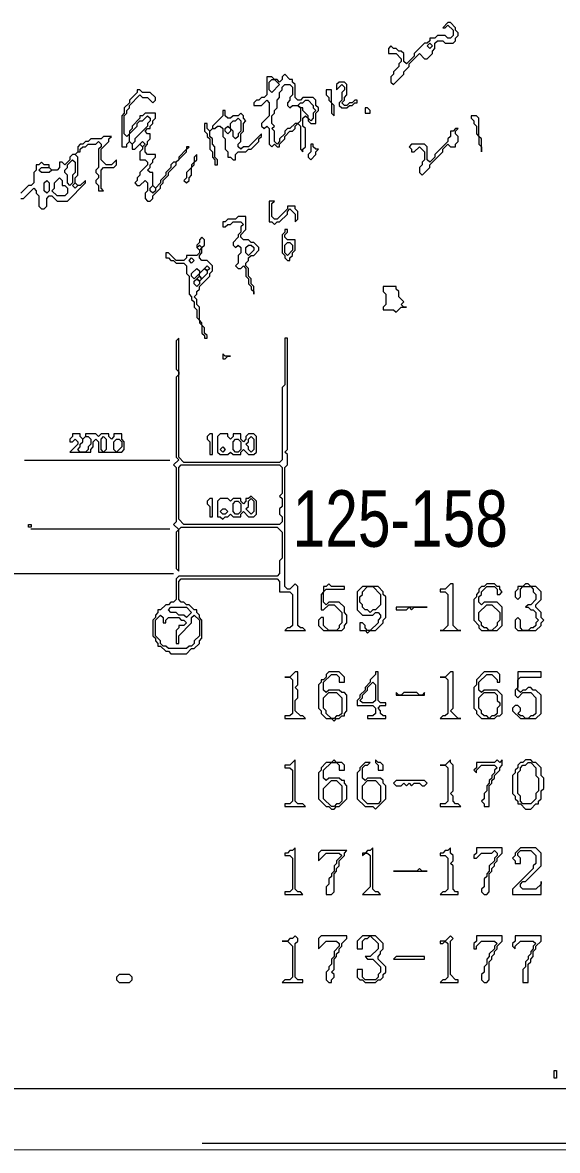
# Model space of a CAD drawing. Extents: x 10 to 1972, y 10 to 1392.
# Drawn here: x 1368.7 to 1575.3, y 14.1 to 450 of the extents above; entities that cross this region are included whole.
import ezdxf

# ---------------------------------------------------------------- set-up
doc = ezdxf.new("R2010")
doc.units = 0
for name, color, linetype, lineweight in [('OCR_TEXT', 6, 'Continuous', 0), ('TEXT_FALLBACK_OUTLINE', 2, 'Continuous', 0), ('TRACE_CURVE', 6, 'Continuous', 0), ('TRACE_STRAIGHT', 5, 'Continuous', 0), ('TRACE_TEXT_SYMBOL', 6, 'Continuous', 0)]:
    doc.layers.add(name, color=color, linetype=linetype, lineweight=lineweight)
doc.styles.add('wqy-unicode', font='wqy-unicode.lff')

msp = doc.modelspace()

# ---------------------------------------------------------------- linework, layer by layer
at = {"layer": 'TEXT_FALLBACK_OUTLINE', "color": 2}
for points in [[(1533, 450), (1531, 448), (1532, 448), (1533, 449), (1535, 447), (1535, 445), (1534, 444), (1533, 444), (1532, 445), (1529, 445), (1528, 444), (1526, 444), (1526, 443), (1525, 442), (1524, 442), (1520, 438), (1520, 437), (1517, 434), (1516, 435), (1516, 438), (1515, 439), (1514, 439), (1513, 440), (1512, 440), (1511, 441), (1510, 440), (1510, 438), (1513, 438), (1515, 436), (1515, 435), (1514, 434), (1514, 433), (1512, 431), (1512, 430), (1511, 429), (1511, 427), (1512, 426), (1516, 430), (1516, 431), (1518, 433), (1518, 434), (1522, 438), (1524, 436), (1525, 436), (1527, 438), (1527, 439), (1528, 440), (1528, 442), (1529, 443), (1531, 443), (1532, 442), (1535, 442), (1536, 443), (1536, 444), (1537, 445), (1537, 446), (1536, 447), (1536, 448), (1534, 450)], [(1525, 441), (1526, 442), (1527, 441), (1526, 440)], [(1470, 430), (1469, 429), (1469, 428), (1468, 427), (1467, 428), (1466, 428), (1465, 429), (1463, 429), (1463, 422), (1462, 421), (1461, 421), (1460, 420), (1459, 420), (1458, 419), (1458, 418), (1461, 418), (1463, 420), (1464, 419), (1464, 414), (1461, 411), (1461, 410), (1462, 409), (1463, 410), (1464, 409), (1464, 403), (1465, 402), (1466, 403), (1467, 402), (1468, 402), (1468, 403), (1470, 405), (1470, 406), (1472, 408), (1473, 408), (1474, 409), (1474, 410), (1475, 411), (1476, 410), (1476, 401), (1477, 400), (1477, 401), (1478, 402), (1478, 409), (1477, 410), (1477, 413), (1478, 414), (1479, 413), (1479, 412), (1480, 411), (1482, 411), (1482, 415), (1483, 416), (1483, 417), (1482, 418), (1482, 420), (1481, 421), (1477, 421), (1476, 420), (1475, 420), (1474, 421), (1474, 426), (1473, 427), (1473, 428), (1472, 428)], [(1464, 427), (1465, 428), (1466, 428), (1468, 426), (1465, 423), (1464, 424)], [(1469, 425), (1470, 426), (1472, 426), (1473, 425), (1473, 422), (1472, 421), (1472, 420), (1471, 419), (1471, 418), (1472, 417), (1473, 418), (1475, 418), (1476, 417), (1476, 412), (1475, 411), (1474, 411), (1472, 409), (1471, 409), (1470, 408), (1470, 407), (1468, 405), (1468, 404), (1467, 403), (1466, 404), (1466, 408), (1465, 409), (1466, 410), (1465, 411), (1465, 414), (1466, 415), (1466, 416), (1467, 417), (1467, 420), (1468, 421), (1468, 423), (1469, 424)], [(1486, 424), (1486, 422), (1487, 421), (1487, 420), (1488, 419), (1488, 415), (1489, 414), (1489, 418), (1488, 419), (1488, 424)], [(1491, 427), (1490, 426), (1490, 424), (1492, 426), (1493, 425), (1493, 424), (1492, 423), (1492, 420), (1491, 419), (1491, 418), (1492, 417), (1494, 417), (1495, 418), (1496, 418), (1497, 419), (1498, 419), (1498, 420), (1497, 420), (1496, 419), (1495, 419), (1494, 418), (1493, 418), (1492, 419), (1493, 420), (1493, 421), (1494, 422), (1494, 426), (1493, 427)], [(1477, 419), (1478, 420), (1479, 420), (1481, 418), (1481, 417), (1482, 416), (1481, 415), (1481, 413), (1480, 412), (1479, 413), (1479, 414), (1477, 416), (1477, 417), (1476, 417), (1475, 418), (1476, 419)], [(1501, 417), (1501, 415), (1503, 415), (1503, 416), (1502, 417)], [(1417, 414), (1418, 413), (1418, 412), (1417, 411), (1417, 410), (1412, 405), (1412, 404), (1411, 403), (1410, 404), (1410, 407), (1413, 410), (1413, 411), (1414, 412), (1415, 412)], [(1447, 409), (1448, 410), (1449, 409), (1449, 408), (1448, 407), (1447, 408)], [(1451, 412), (1452, 413), (1453, 412), (1453, 408), (1452, 407), (1452, 406), (1451, 405), (1450, 406), (1450, 408), (1449, 409), (1449, 411), (1450, 412)], [(1542, 414), (1542, 413), (1543, 412), (1543, 411), (1544, 410), (1544, 407), (1545, 406), (1545, 403), (1546, 402), (1546, 400), (1546, 405), (1545, 406), (1545, 413), (1544, 414)], [(1536, 409), (1535, 408), (1534, 408), (1534, 406), (1533, 405), (1533, 404), (1528, 399), (1528, 398), (1526, 396), (1525, 397), (1525, 402), (1524, 403), (1519, 403), (1518, 402), (1519, 401), (1519, 400), (1520, 400), (1522, 402), (1524, 400), (1524, 397), (1523, 396), (1523, 395), (1522, 394), (1522, 392), (1523, 391), (1526, 394), (1526, 395), (1531, 400), (1531, 401), (1533, 403), (1534, 402), (1536, 402), (1536, 403), (1537, 404), (1537, 406), (1536, 407), (1536, 408), (1537, 409)], [(1414, 403), (1415, 404), (1416, 403), (1415, 402)], [(1480, 403), (1480, 400), (1479, 399), (1479, 398), (1480, 397), (1482, 399), (1482, 400), (1483, 401), (1482, 401), (1481, 402), (1481, 403)], [(1388, 397), (1389, 396), (1389, 392), (1388, 391), (1388, 388), (1387, 387), (1386, 388), (1386, 391), (1385, 392), (1385, 393), (1386, 394), (1386, 395)], [(1436, 399), (1435, 398), (1435, 396), (1434, 395), (1434, 394), (1432, 392), (1432, 390), (1431, 389), (1432, 388), (1433, 389), (1433, 390), (1434, 391), (1434, 394), (1435, 395), (1435, 396), (1436, 397)], [(1375, 393), (1376, 394), (1379, 394), (1380, 393), (1379, 392), (1376, 392)], [(1377, 388), (1378, 389), (1379, 388), (1379, 385), (1378, 384), (1377, 385)], [(1383, 390), (1384, 389), (1384, 387), (1385, 387), (1386, 386), (1386, 384), (1385, 383), (1382, 383), (1380, 385), (1381, 386), (1381, 388)], [(1388, 387), (1389, 388), (1390, 387), (1389, 386)], [(1418, 386), (1419, 387), (1420, 386), (1420, 385), (1419, 384), (1418, 385)], [(1464, 381), (1464, 373), (1465, 373), (1466, 372), (1467, 373), (1468, 373), (1471, 376), (1471, 377), (1472, 378), (1474, 376), (1474, 373), (1475, 374), (1475, 377), (1474, 378), (1474, 379), (1471, 379), (1471, 378), (1467, 374), (1466, 374), (1465, 375), (1465, 380), (1466, 381)], [(1452, 375), (1451, 374), (1448, 374), (1447, 373), (1446, 373), (1446, 371), (1447, 371), (1448, 372), (1449, 372), (1450, 373), (1453, 373), (1454, 372), (1453, 371), (1453, 369), (1452, 368), (1452, 367), (1450, 365), (1450, 364), (1451, 363), (1452, 364), (1453, 363), (1453, 361), (1452, 360), (1452, 357), (1451, 356), (1452, 355), (1453, 355), (1454, 356), (1455, 355), (1455, 352), (1456, 351), (1456, 349), (1457, 348), (1457, 347), (1458, 346), (1458, 345), (1458, 348), (1457, 349), (1457, 351), (1456, 352), (1456, 355), (1455, 356), (1455, 357), (1456, 358), (1456, 359), (1457, 360), (1458, 360), (1460, 362), (1460, 363), (1458, 365), (1457, 365), (1456, 366), (1454, 366), (1453, 367), (1453, 368), (1455, 370), (1455, 375)], [(1438, 367), (1437, 366), (1437, 365), (1436, 364), (1436, 363), (1437, 362), (1437, 361), (1436, 360), (1432, 360), (1432, 359), (1431, 358), (1428, 358), (1425, 361), (1424, 361), (1424, 359), (1425, 359), (1426, 358), (1427, 358), (1428, 357), (1431, 357), (1432, 356), (1432, 353), (1433, 352), (1433, 345), (1434, 344), (1434, 343), (1435, 342), (1435, 340), (1436, 339), (1436, 336), (1437, 335), (1437, 334), (1438, 333), (1438, 330), (1439, 329), (1439, 328), (1440, 328), (1440, 329), (1439, 330), (1439, 332), (1438, 333), (1438, 334), (1437, 335), (1437, 340), (1436, 341), (1436, 343), (1435, 344), (1436, 345), (1436, 346), (1437, 347), (1437, 348), (1441, 352), (1441, 353), (1442, 354), (1442, 356), (1440, 358), (1438, 358), (1437, 359), (1437, 360), (1438, 361), (1438, 363), (1439, 364), (1439, 366)], [(1470, 370), (1470, 369), (1469, 368), (1469, 361), (1470, 360), (1470, 359), (1471, 358), (1472, 358), (1472, 359), (1473, 360), (1473, 361), (1474, 362), (1474, 366), (1471, 366), (1470, 367), (1470, 368), (1471, 369), (1471, 370)], [(1436, 363), (1437, 364), (1438, 363), (1437, 362)], [(1455, 363), (1456, 364), (1457, 364), (1458, 363), (1458, 362), (1456, 360), (1455, 361)], [(1470, 364), (1471, 365), (1472, 365), (1473, 364), (1473, 362), (1471, 360), (1470, 361)], [(1433, 358), (1434, 359), (1435, 358), (1434, 357)], [(1436, 355), (1437, 354), (1437, 353), (1435, 351), (1434, 352), (1434, 353)], [(1439, 355), (1440, 354), (1440, 353), (1438, 351), (1437, 352), (1437, 353)], [(1439, 355), (1440, 356), (1441, 355), (1440, 354)], [(1435, 350), (1436, 351), (1437, 350), (1437, 349), (1436, 348), (1435, 349)], [(1436, 351), (1437, 352), (1438, 351), (1437, 350)], [(1508, 348), (1508, 346), (1509, 345), (1509, 341), (1508, 340), (1508, 339), (1512, 339), (1513, 338), (1515, 340), (1517, 340), (1516, 340), (1515, 341), (1516, 342), (1514, 344), (1514, 346), (1513, 347), (1513, 348)], [(1388, 291), (1388, 290), (1387, 289), (1387, 288), (1388, 288), (1389, 289), (1390, 288), (1390, 287), (1387, 284), (1395, 284), (1395, 285), (1396, 286), (1396, 288), (1397, 289), (1398, 288), (1398, 284), (1407, 284), (1408, 285), (1408, 288), (1407, 289), (1407, 291), (1404, 291), (1404, 290), (1403, 289), (1402, 290), (1402, 291), (1399, 291), (1398, 290), (1397, 291), (1393, 291), (1393, 290), (1392, 289), (1391, 290), (1391, 291)], [(1392, 289), (1393, 290), (1394, 290), (1395, 289), (1395, 287), (1394, 286), (1394, 285), (1393, 284), (1391, 284), (1390, 285), (1391, 286), (1391, 287), (1392, 288)], [(1399, 289), (1400, 290), (1401, 289), (1401, 285), (1400, 284), (1399, 285)], [(1404, 288), (1405, 289), (1406, 289), (1407, 288), (1407, 286), (1405, 284), (1404, 285)], [(1441, 291), (1440, 290), (1440, 289), (1441, 288), (1441, 283), (1442, 283), (1442, 291)], [(1445, 291), (1444, 290), (1444, 284), (1445, 283), (1448, 283), (1449, 284), (1450, 283), (1453, 283), (1453, 284), (1454, 285), (1456, 283), (1458, 283), (1459, 284), (1459, 290), (1458, 291), (1456, 291), (1455, 290), (1455, 289), (1454, 288), (1453, 289), (1453, 291), (1450, 291), (1450, 290), (1449, 289), (1448, 290), (1448, 291)], [(1450, 288), (1451, 289), (1452, 289), (1453, 288), (1453, 285), (1452, 284), (1451, 284), (1450, 285)], [(1456, 289), (1457, 290), (1458, 289), (1458, 285), (1457, 284), (1456, 285), (1456, 286), (1455, 287), (1456, 288)], [(1445, 285), (1446, 286), (1447, 285), (1446, 284)], [(1441, 266), (1440, 265), (1440, 264), (1441, 263), (1441, 259), (1442, 259), (1442, 266)], [(1457, 267), (1456, 266), (1455, 266), (1455, 265), (1454, 264), (1453, 265), (1453, 266), (1450, 266), (1449, 265), (1448, 266), (1445, 266), (1444, 265), (1444, 259), (1445, 259), (1446, 258), (1447, 259), (1448, 259), (1449, 260), (1450, 259), (1453, 259), (1453, 260), (1454, 261), (1456, 259), (1458, 259), (1459, 260), (1459, 265)], [(1456, 265), (1457, 266), (1458, 265), (1458, 261), (1457, 260), (1455, 262), (1456, 263)], [(1445, 261), (1446, 262), (1447, 262), (1448, 261), (1447, 260), (1446, 260)], [(1450, 264), (1451, 265), (1452, 265), (1453, 264), (1453, 261), (1452, 260), (1451, 260), (1450, 261)], [(1371, 256), (1372, 256), (1372, 255), (1371, 255)], [(1487, 233), (1486, 232), (1485, 232), (1485, 230), (1484, 229), (1484, 223), (1485, 223), (1487, 225), (1489, 225), (1492, 222), (1492, 218), (1491, 217), (1491, 216), (1490, 215), (1487, 215), (1485, 217), (1485, 220), (1484, 220), (1483, 219), (1483, 217), (1485, 215), (1492, 215), (1493, 216), (1493, 217), (1494, 218), (1494, 221), (1493, 222), (1493, 224), (1491, 226), (1487, 226), (1486, 225), (1485, 226), (1485, 230), (1486, 231), (1493, 231), (1493, 232), (1488, 232)], [(1500, 232), (1498, 230), (1498, 223), (1500, 221), (1504, 221), (1505, 222), (1506, 222), (1507, 221), (1507, 220), (1506, 219), (1506, 218), (1503, 215), (1502, 215), (1501, 216), (1501, 217), (1500, 218), (1499, 218), (1499, 215), (1501, 215), (1502, 214), (1503, 215), (1505, 215), (1508, 218), (1508, 219), (1509, 220), (1509, 228), (1508, 229), (1508, 230), (1506, 232)], [(1502, 232), (1504, 232), (1507, 229), (1507, 225), (1505, 223), (1504, 223), (1503, 222), (1502, 223), (1501, 223), (1500, 224), (1500, 225), (1499, 226), (1499, 228), (1500, 229), (1500, 230)], [(1534, 233), (1532, 231), (1530, 231), (1530, 230), (1532, 230), (1533, 229), (1533, 217), (1531, 215), (1530, 215), (1538, 215), (1537, 215), (1535, 217), (1535, 233)], [(1548, 233), (1547, 232), (1546, 232), (1545, 231), (1545, 230), (1544, 229), (1544, 228), (1543, 227), (1543, 219), (1545, 217), (1545, 216), (1546, 215), (1552, 215), (1554, 217), (1554, 224), (1552, 226), (1547, 226), (1546, 225), (1545, 226), (1545, 228), (1546, 229), (1546, 230), (1548, 232), (1551, 232), (1552, 231), (1552, 229), (1553, 229), (1554, 230), (1553, 231), (1553, 232), (1552, 232), (1551, 233)], [(1563, 233), (1562, 232), (1560, 232), (1560, 231), (1559, 230), (1559, 228), (1560, 227), (1561, 228), (1561, 231), (1562, 232), (1565, 232), (1566, 231), (1566, 230), (1567, 229), (1567, 227), (1565, 225), (1564, 225), (1563, 224), (1564, 224), (1565, 223), (1566, 223), (1567, 222), (1567, 220), (1568, 219), (1567, 218), (1567, 217), (1566, 216), (1565, 216), (1564, 215), (1562, 215), (1561, 216), (1561, 219), (1560, 220), (1559, 219), (1559, 216), (1560, 215), (1567, 215), (1569, 217), (1569, 218), (1570, 219), (1569, 220), (1569, 222), (1567, 224), (1567, 225), (1569, 227), (1569, 230), (1567, 232), (1565, 232), (1564, 233)], [(1513, 224), (1513, 223), (1517, 223), (1518, 224), (1519, 223), (1520, 224), (1525, 224)], [(1548, 225), (1550, 225), (1553, 222), (1553, 219), (1552, 218), (1552, 217), (1550, 215), (1549, 215), (1548, 216), (1547, 216), (1546, 217), (1546, 218), (1545, 219), (1545, 222)], [(1474, 199), (1472, 197), (1470, 197), (1472, 197), (1473, 196), (1473, 183), (1472, 182), (1470, 182), (1470, 181), (1478, 181), (1477, 182), (1476, 182), (1474, 184), (1474, 188), (1475, 189), (1475, 192), (1474, 193), (1475, 194), (1475, 199)], [(1487, 199), (1486, 198), (1486, 197), (1485, 196), (1484, 196), (1484, 195), (1483, 194), (1483, 185), (1484, 184), (1484, 183), (1486, 181), (1488, 181), (1489, 180), (1490, 181), (1491, 181), (1492, 182), (1493, 182), (1493, 183), (1494, 184), (1494, 190), (1493, 191), (1492, 191), (1491, 192), (1487, 192), (1486, 191), (1485, 192), (1485, 195), (1488, 198), (1490, 198), (1491, 197), (1491, 195), (1493, 195), (1493, 197), (1491, 199)], [(1505, 199), (1505, 198), (1503, 196), (1503, 195), (1501, 193), (1501, 192), (1499, 190), (1499, 189), (1498, 188), (1498, 186), (1504, 186), (1505, 185), (1505, 183), (1504, 182), (1502, 182), (1502, 181), (1509, 181), (1509, 182), (1508, 182), (1507, 183), (1507, 184), (1506, 185), (1507, 186), (1509, 186), (1509, 187), (1507, 187), (1506, 188), (1506, 199)], [(1534, 199), (1532, 197), (1530, 197), (1532, 197), (1533, 196), (1533, 183), (1532, 182), (1531, 182), (1530, 181), (1538, 181), (1537, 181), (1534, 184), (1535, 185), (1535, 199)], [(1547, 199), (1544, 196), (1544, 194), (1543, 193), (1543, 185), (1544, 184), (1544, 183), (1546, 181), (1551, 181), (1552, 182), (1553, 182), (1554, 183), (1554, 190), (1552, 192), (1547, 192), (1546, 191), (1545, 192), (1545, 195), (1548, 198), (1550, 198), (1552, 196), (1552, 195), (1553, 195), (1553, 198), (1552, 199)], [(1560, 199), (1560, 193), (1559, 192), (1559, 190), (1560, 189), (1562, 191), (1565, 191), (1567, 189), (1567, 183), (1566, 182), (1565, 182), (1564, 181), (1563, 181), (1562, 182), (1561, 182), (1560, 183), (1561, 184), (1561, 185), (1560, 186), (1559, 186), (1558, 185), (1558, 184), (1561, 181), (1567, 181), (1569, 183), (1569, 190), (1567, 192), (1566, 192), (1565, 193), (1564, 193), (1563, 192), (1562, 192), (1561, 191), (1560, 192), (1560, 196), (1561, 197), (1569, 197), (1569, 199)], [(1504, 195), (1505, 194), (1505, 188), (1504, 187), (1500, 187), (1499, 188), (1500, 189), (1500, 190), (1502, 192), (1502, 193)], [(1487, 191), (1490, 191), (1492, 189), (1492, 183), (1491, 182), (1490, 182), (1489, 181), (1488, 181), (1486, 183), (1486, 184), (1485, 185), (1485, 189)], [(1513, 191), (1513, 190), (1524, 190), (1524, 191), (1523, 190), (1522, 190), (1521, 191), (1516, 191), (1515, 190), (1514, 190)], [(1547, 191), (1551, 191), (1552, 190), (1552, 188), (1553, 187), (1553, 186), (1552, 185), (1552, 183), (1551, 182), (1550, 182), (1549, 181), (1548, 182), (1547, 182), (1546, 183), (1546, 184), (1545, 185), (1545, 189)], [(1474, 165), (1472, 163), (1470, 163), (1470, 162), (1472, 162), (1473, 161), (1473, 149), (1472, 148), (1470, 148), (1470, 147), (1478, 147), (1477, 148), (1475, 148), (1474, 149)], [(1489, 165), (1488, 164), (1486, 164), (1484, 162), (1484, 161), (1483, 160), (1483, 150), (1486, 147), (1487, 147), (1488, 146), (1489, 146), (1490, 147), (1491, 147), (1494, 150), (1494, 155), (1493, 156), (1493, 157), (1492, 157), (1491, 158), (1487, 158), (1486, 157), (1485, 158), (1485, 161), (1488, 164), (1490, 164), (1491, 163), (1491, 161), (1493, 161), (1493, 163), (1492, 164), (1490, 164)], [(1501, 164), (1499, 162), (1499, 161), (1498, 160), (1498, 150), (1501, 147), (1504, 147), (1505, 146), (1509, 150), (1509, 155), (1508, 156), (1508, 157), (1507, 158), (1502, 158), (1501, 157), (1500, 158), (1500, 162), (1501, 163), (1502, 163), (1503, 164)], [(1505, 165), (1505, 164), (1506, 163), (1506, 161), (1508, 161), (1508, 163), (1507, 164), (1506, 164)], [(1534, 165), (1532, 163), (1530, 163), (1532, 163), (1533, 162), (1533, 149), (1532, 148), (1530, 148), (1530, 147), (1538, 147), (1537, 148), (1536, 148), (1535, 149), (1535, 151), (1534, 152), (1535, 153), (1535, 163), (1534, 164)], [(1552, 165), (1551, 164), (1544, 164), (1544, 162), (1543, 161), (1544, 160), (1544, 161), (1546, 163), (1551, 163), (1552, 162), (1551, 161), (1551, 160), (1550, 159), (1550, 158), (1549, 157), (1549, 156), (1548, 155), (1548, 153), (1547, 152), (1547, 150), (1546, 149), (1547, 148), (1547, 147), (1549, 147), (1549, 155), (1550, 156), (1550, 157), (1551, 158), (1551, 159), (1553, 161), (1553, 162), (1554, 163), (1554, 165), (1553, 164)], [(1563, 165), (1562, 164), (1561, 164), (1560, 163), (1560, 162), (1559, 161), (1559, 160), (1558, 159), (1558, 152), (1559, 151), (1559, 150), (1560, 149), (1560, 148), (1561, 148), (1563, 146), (1565, 146), (1567, 148), (1568, 148), (1568, 149), (1569, 150), (1569, 153), (1570, 154), (1570, 158), (1569, 159), (1569, 162), (1567, 164), (1566, 164), (1565, 165)], [(1563, 163), (1564, 164), (1565, 164), (1567, 162), (1567, 159), (1568, 158), (1568, 153), (1567, 152), (1567, 150), (1565, 148), (1562, 148), (1561, 149), (1561, 151), (1560, 152), (1560, 160), (1561, 161), (1561, 162), (1562, 163)], [(1488, 157), (1490, 157), (1492, 155), (1492, 149), (1491, 148), (1490, 148), (1489, 147), (1488, 147), (1485, 150), (1485, 154)], [(1502, 157), (1505, 157), (1507, 155), (1507, 149), (1506, 148), (1502, 148), (1500, 150), (1500, 155)], [(1513, 157), (1512, 156), (1513, 155), (1515, 155), (1516, 156), (1517, 155), (1518, 156), (1519, 155), (1520, 156), (1522, 156), (1523, 155), (1524, 155), (1525, 156), (1524, 157)], [(1474, 131), (1473, 130), (1472, 130), (1471, 129), (1470, 129), (1470, 128), (1472, 128), (1473, 127), (1473, 115), (1472, 114), (1470, 114), (1470, 113), (1477, 113), (1476, 114), (1475, 114), (1474, 115)], [(1504, 131), (1503, 130), (1502, 130), (1501, 129), (1500, 129), (1500, 128), (1501, 129), (1502, 129), (1503, 128), (1503, 116), (1500, 113), (1507, 113), (1506, 114), (1505, 114), (1504, 115)], [(1534, 131), (1533, 130), (1532, 130), (1531, 129), (1530, 129), (1530, 128), (1532, 128), (1533, 127), (1533, 115), (1532, 114), (1531, 114), (1530, 113), (1537, 113), (1537, 114), (1536, 114), (1535, 115), (1535, 124), (1534, 125), (1535, 126), (1535, 128), (1534, 129)], [(1544, 131), (1544, 129), (1543, 128), (1543, 127), (1544, 127), (1546, 129), (1550, 129), (1551, 130), (1552, 129), (1552, 128), (1551, 127), (1551, 126), (1549, 124), (1549, 122), (1548, 121), (1548, 120), (1547, 119), (1547, 116), (1546, 115), (1546, 114), (1547, 113), (1548, 113), (1549, 114), (1549, 121), (1550, 122), (1550, 123), (1551, 124), (1551, 125), (1552, 126), (1552, 127), (1554, 129), (1554, 131)], [(1561, 131), (1559, 129), (1559, 128), (1558, 127), (1559, 126), (1559, 125), (1561, 125), (1561, 127), (1560, 128), (1560, 129), (1561, 130), (1565, 130), (1567, 128), (1567, 125), (1566, 124), (1566, 123), (1558, 115), (1558, 113), (1569, 113), (1569, 118), (1569, 117), (1567, 115), (1562, 115), (1561, 116), (1561, 117), (1562, 118), (1563, 118), (1569, 124), (1569, 129), (1567, 131)], [(1484, 130), (1483, 129), (1483, 126), (1486, 129), (1491, 129), (1492, 128), (1490, 126), (1490, 125), (1489, 124), (1489, 122), (1488, 121), (1488, 120), (1487, 119), (1487, 117), (1486, 116), (1486, 113), (1488, 113), (1489, 114), (1489, 121), (1490, 122), (1490, 123), (1491, 124), (1491, 126), (1493, 128), (1493, 129), (1494, 130)], [(1522, 123), (1521, 122), (1512, 122), (1525, 122), (1523, 122)], [(1474, 97), (1473, 96), (1472, 96), (1471, 95), (1469, 95), (1471, 95), (1473, 93), (1473, 81), (1472, 80), (1470, 80), (1469, 79), (1477, 79), (1477, 80), (1475, 80), (1474, 81), (1474, 94), (1475, 95), (1475, 96)], [(1484, 97), (1483, 96), (1483, 92), (1486, 95), (1490, 95), (1491, 94), (1491, 93), (1489, 91), (1489, 89), (1488, 88), (1488, 86), (1487, 85), (1487, 84), (1486, 83), (1486, 80), (1487, 79), (1488, 79), (1488, 80), (1489, 81), (1489, 82), (1488, 83), (1489, 84), (1489, 88), (1490, 89), (1490, 90), (1491, 91), (1491, 92), (1492, 93), (1492, 94), (1494, 96), (1494, 97)], [(1500, 97), (1498, 95), (1498, 92), (1500, 92), (1500, 95), (1501, 96), (1502, 96), (1503, 97), (1506, 94), (1506, 92), (1503, 89), (1501, 89), (1502, 88), (1504, 88), (1507, 85), (1507, 83), (1506, 82), (1506, 81), (1505, 80), (1501, 80), (1500, 81), (1500, 84), (1498, 84), (1498, 81), (1499, 80), (1500, 80), (1501, 79), (1505, 79), (1506, 80), (1507, 80), (1508, 81), (1508, 82), (1509, 83), (1509, 85), (1506, 88), (1506, 89), (1507, 90), (1507, 91), (1508, 92), (1508, 94), (1505, 97)], [(1534, 97), (1532, 95), (1530, 95), (1530, 94), (1531, 94), (1532, 95), (1533, 94), (1533, 81), (1532, 80), (1531, 80), (1530, 79), (1537, 79), (1537, 80), (1536, 80), (1534, 82), (1534, 95), (1535, 96)], [(1544, 97), (1544, 95), (1543, 94), (1543, 92), (1544, 92), (1544, 93), (1546, 95), (1551, 95), (1552, 94), (1551, 93), (1551, 92), (1549, 90), (1549, 89), (1548, 88), (1548, 86), (1547, 85), (1547, 83), (1546, 82), (1546, 80), (1547, 79), (1548, 79), (1549, 80), (1549, 87), (1550, 88), (1550, 89), (1551, 90), (1551, 91), (1552, 92), (1552, 93), (1554, 95), (1554, 97)], [(1559, 97), (1559, 95), (1558, 94), (1558, 93), (1559, 92), (1559, 93), (1561, 95), (1566, 95), (1567, 94), (1566, 93), (1566, 92), (1565, 91), (1565, 90), (1564, 89), (1564, 88), (1563, 87), (1563, 85), (1562, 84), (1562, 79), (1564, 79), (1564, 86), (1565, 87), (1565, 88), (1566, 89), (1566, 91), (1567, 92), (1567, 93), (1569, 95), (1569, 97)], [(1513, 89), (1512, 88), (1524, 88), (1524, 89)]]:
    msp.add_lwpolyline(points, close=True, dxfattribs=at)
for points in [[(1413, 424), (1413, 423), (1410, 420), (1410, 419), (1408, 417), (1408, 415), (1407, 414), (1407, 402), (1409, 402), (1409, 403), (1410, 404), (1411, 403), (1411, 401), (1412, 401), (1414, 403), (1415, 402), (1415, 401), (1414, 400), (1414, 397), (1416, 397), (1417, 396), (1417, 395), (1414, 392), (1414, 391), (1413, 390), (1413, 389), (1412, 388), (1413, 387), (1414, 387), (1416, 389), (1417, 388), (1417, 385), (1416, 384), (1416, 382), (1417, 381), (1418, 381), (1419, 382), (1419, 383), (1422, 386), (1422, 387), (1423, 388), (1423, 389), (1425, 391), (1425, 392), (1428, 395), (1428, 396), (1432, 400), (1432, 401), (1433, 402), (1432, 402), (1432, 401), (1429, 398), (1429, 397), (1428, 396), (1427, 396), (1426, 395), (1426, 394), (1424, 392), (1424, 391), (1422, 389), (1422, 388), (1420, 386), (1419, 387), (1419, 392)], [(1419, 392), (1418, 392), (1417, 393), (1418, 394), (1418, 395), (1419, 396), (1419, 397), (1420, 398), (1420, 399), (1417, 399), (1416, 400), (1416, 402), (1417, 403), (1417, 404), (1418, 405), (1418, 407), (1417, 407), (1416, 408), (1417, 409), (1418, 409), (1418, 410), (1419, 411), (1419, 412), (1420, 413), (1420, 415), (1416, 415), (1415, 414), (1414, 414), (1414, 413), (1411, 410), (1411, 409), (1410, 408), (1410, 407), (1409, 406), (1408, 407), (1408, 414), (1409, 415), (1409, 416), (1410, 417), (1410, 418), (1414, 422), (1415, 421), (1417, 421), (1419, 419), (1420, 420), (1420, 421), (1418, 423), (1415, 423), (1414, 424), (1413, 424)], [(1446, 416), (1446, 414), (1442, 410), (1442, 409), (1441, 408), (1440, 409), (1440, 411), (1439, 411), (1439, 408), (1440, 407), (1440, 406), (1441, 405), (1441, 401), (1442, 400), (1442, 398), (1443, 397), (1443, 395), (1444, 395), (1444, 397), (1443, 398), (1443, 402), (1442, 403), (1442, 405), (1441, 406), (1441, 408), (1442, 409), (1443, 409), (1444, 410), (1445, 410), (1446, 409), (1446, 406), (1447, 405), (1447, 401), (1448, 400), (1448, 398), (1449, 398), (1450, 397), (1451, 397), (1451, 399), (1452, 400), (1455, 400), (1456, 401), (1457, 401), (1460, 404), (1460, 405), (1461, 406), (1461, 407), (1456, 402), (1454, 402), (1453, 401), (1452, 402), (1452, 403), (1453, 404), (1453, 407), (1454, 408), (1454, 411), (1455, 412), (1454, 413), (1454, 414), (1453, 415), (1452, 414), (1450, 414), (1449, 413), (1448, 413)], [(1448, 413), (1447, 414), (1447, 416), (1446, 416)], [(1400, 406), (1399, 405), (1395, 405), (1394, 404), (1393, 404), (1392, 403), (1391, 403), (1390, 402), (1390, 400), (1389, 399), (1388, 399), (1387, 398), (1387, 397), (1385, 395), (1384, 396), (1383, 396), (1383, 394), (1382, 393), (1380, 393), (1379, 394), (1379, 395), (1377, 395), (1376, 396), (1375, 395), (1374, 395), (1374, 393), (1373, 392), (1373, 388), (1372, 387), (1371, 387), (1368, 384)], [(1399, 403), (1399, 402), (1398, 401), (1398, 394), (1397, 393), (1397, 392), (1398, 391), (1398, 390), (1397, 389), (1397, 388), (1398, 387), (1398, 385), (1400, 385), (1399, 386), (1399, 393), (1400, 394), (1404, 394), (1405, 395), (1405, 397), (1403, 395), (1401, 395), (1399, 397), (1399, 401), (1402, 404), (1402, 405), (1403, 406), (1400, 406)], [(1368, 382), (1369, 382), (1373, 386), (1374, 385), (1374, 384), (1375, 383), (1375, 379), (1376, 378), (1377, 378), (1378, 379), (1378, 382), (1379, 383), (1380, 383), (1382, 381), (1386, 381), (1393, 388), (1393, 389), (1391, 387), (1390, 387), (1389, 388), (1389, 390), (1390, 391), (1390, 398), (1389, 399), (1390, 400), (1391, 400), (1391, 401), (1392, 402), (1393, 402), (1394, 403), (1397, 403), (1398, 404), (1399, 403)]]:
    msp.add_lwpolyline(points, dxfattribs=at)
at = {"layer": 'TRACE_CURVE', "color": 6}
for points in [[(1429, 328), (1428, 327), (1428, 316), (1429, 315), (1429, 314), (1428, 313), (1428, 282), (1429, 281), (1427, 279), (1428, 278), (1428, 257), (1427, 256), (1429, 254), (1428, 253), (1428, 239), (1429, 238), (1429, 254), (1430, 255), (1467, 255), (1469, 253), (1469, 243), (1468, 242), (1468, 237), (1467, 236), (1429, 236), (1428, 235), (1428, 227), (1427, 226), (1426, 226), (1425, 225), (1424, 225), (1422, 223), (1421, 223), (1421, 222), (1420, 221), (1420, 220), (1419, 219), (1419, 213), (1420, 212), (1420, 211), (1421, 210), (1421, 209), (1422, 209), (1424, 207), (1425, 207), (1426, 206), (1432, 206), (1434, 208), (1435, 208), (1437, 210), (1437, 211), (1438, 212), (1438, 219), (1437, 220), (1437, 221), (1436, 222), (1436, 223), (1435, 223), (1433, 225), (1432, 225), (1431, 226), (1430, 226), (1429, 227), (1429, 234)], [(1429, 234), (1430, 235), (1467, 235), (1468, 234), (1468, 230), (1472, 230), (1473, 229), (1473, 217), (1472, 216), (1471, 216), (1470, 215), (1478, 215), (1477, 216), (1476, 216), (1475, 217), (1475, 232), (1474, 233), (1472, 231), (1471, 231), (1470, 232), (1470, 278), (1471, 279), (1471, 283), (1470, 284), (1471, 285), (1471, 328), (1470, 328), (1470, 310), (1469, 309), (1469, 281), (1468, 280), (1431, 280), (1429, 282), (1429, 328)]]:
    msp.add_lwpolyline(points, dxfattribs=at)
for points in [[(1429, 278), (1430, 279), (1468, 279), (1469, 278), (1469, 268), (1468, 267), (1469, 266), (1469, 263), (1468, 262), (1468, 260), (1469, 259), (1469, 257), (1468, 256), (1431, 256), (1429, 258)], [(1425, 223), (1426, 224), (1432, 224), (1434, 222), (1432, 220), (1431, 221), (1429, 221), (1428, 222), (1426, 222)], [(1422, 221), (1423, 220), (1423, 218), (1424, 218), (1424, 219), (1425, 220), (1429, 220), (1430, 219), (1431, 219), (1432, 218), (1431, 217), (1429, 217), (1429, 216), (1428, 215), (1428, 210), (1429, 210), (1429, 213), (1434, 218), (1434, 220), (1435, 221), (1437, 219), (1437, 213), (1435, 211), (1435, 210), (1434, 209), (1433, 209), (1432, 208), (1425, 208), (1424, 209), (1423, 209), (1422, 210), (1422, 211), (1420, 213), (1420, 219)]]:
    msp.add_lwpolyline(points, close=True, dxfattribs=at)
at = {"layer": 'TRACE_STRAIGHT', "color": 5}
for p, q in [((1369.37, 280.83), (1425.63, 280.82)), ((1371.87, 254.34), (1425.63, 254.35)), ((1279, 237), (1427, 237)), ((1338, 38), (1732, 38)), ((1075.62, 14.06), (1816.88, 14.66)), ((1438.12, 16.87), (1698.12, 16.84))]:
    msp.add_line(p, q, dxfattribs=at)
at = {"layer": 'TRACE_TEXT_SYMBOL', "color": 6}
for points in [[(1446, 322), (1446, 320), (1447, 320), (1448, 321), (1449, 321), (1447, 321)], [(1406, 82), (1405, 81), (1405, 80), (1406, 79), (1410, 79), (1411, 80), (1411, 81), (1410, 82)], [(1574, 45), (1575, 45), (1575, 42), (1574, 42)]]:
    msp.add_lwpolyline(points, close=True, dxfattribs=at)

# ---------------------------------------------------------------- texts
at = {"layer": 'OCR_TEXT', "color": 6, "style": 'wqy-unicode', "width": 0.775903}
msp.add_text('125-158', height=21.84, dxfattribs=at).set_placement((1473.03, 247.39))

doc.saveas('drawing.dxf')
